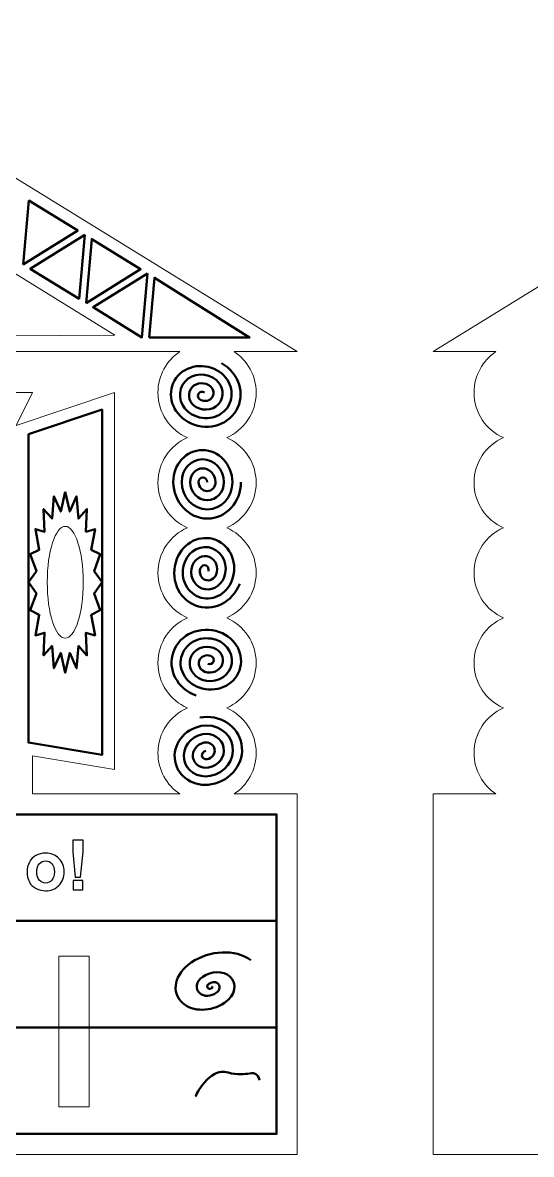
# Model space of a CAD drawing. Header units: centimetres. Extents: x -8.6 to 53, y -11.9 to 13.5.
# Drawn here: x 33.39 to 40.14, y -1.52 to 13.48 of the extents above; entities that cross this region are included whole.
import ezdxf

# ---------------------------------------------------------------- set-up
doc = ezdxf.new("R2010")
doc.units = ezdxf.units.CM
doc.header["$MEASUREMENT"] = 0
doc.layers.add('layer 2', color=7, linetype='Continuous')
doc.layers.add('layer 3', color=7, linetype='Continuous')

msp = doc.modelspace()

# ---------------------------------------------------------------- linework, layer by layer
at = {"layer": 'layer 2', "color": 242, "lineweight": 9}
for points, knots in [([(29.94722, 13.47698), (29.94722, 13.47698), (37.03106, 9.11633), (37.03106, 9.11633), (37.03106, 9.11633), (37.03106, 9.11633), (36.19698, 9.11633), (36.19698, 9.11633), (36.19698, 9.11633), (36.37252, 8.99964), (36.48823, 8.8001), (36.48823, 8.57351), (36.48823, 8.57351), (36.48823, 8.30643), (36.32748, 8.07694), (36.09747, 7.9764), (36.09747, 7.9764), (36.32748, 7.87586), (36.48823, 7.64638), (36.48823, 7.3793), (36.48823, 7.3793), (36.48823, 7.11221), (36.32748, 6.88273), (36.09747, 6.78219), (36.09747, 6.78219), (36.32748, 6.68165), (36.48823, 6.45216), (36.48823, 6.18508), (36.48823, 6.18508), (36.48823, 5.918), (36.32748, 5.68852), (36.09747, 5.58797), (36.09747, 5.58797), (36.32748, 5.48743), (36.48823, 5.25795), (36.48823, 4.99087), (36.48823, 4.99087), (36.48823, 4.72379), (36.32748, 4.4943), (36.09747, 4.39376), (36.09747, 4.39376), (36.32748, 4.29322), (36.48823, 4.06373), (36.48823, 3.79665), (36.48823, 3.79665), (36.48823, 3.57007), (36.37252, 3.37052), (36.19698, 3.25383), (36.19698, 3.25383), (36.19698, 3.25383), (37.03106, 3.25383), (37.03106, 3.25383), (37.03106, 3.25383), (37.03106, 3.25383), (37.03106, -1.52302), (37.03106, -1.52302), (37.03106, -1.52302), (37.03106, -1.52302), (22.86335, -1.52302), (22.86335, -1.52302), (22.86335, -1.52302), (22.86335, -1.52302), (22.86335, 3.25383), (22.86335, 3.25383), (22.86335, 3.25383), (22.86335, 3.25383), (23.69744, 3.25383), (23.69744, 3.25383), (23.69744, 3.25383), (23.5219, 3.37052), (23.40618, 3.57007), (23.40618, 3.79665), (23.40618, 3.79665), (23.40618, 4.06373), (23.56693, 4.29322), (23.79695, 4.39376), (23.79695, 4.39376), (23.56693, 4.4943), (23.40618, 4.72379), (23.40618, 4.99087), (23.40618, 4.99087), (23.40618, 5.25795), (23.56693, 5.48743), (23.79695, 5.58797), (23.79695, 5.58797), (23.56693, 5.68852), (23.40618, 5.918), (23.40618, 6.18508), (23.40618, 6.18508), (23.40618, 6.45216), (23.56693, 6.68165), (23.79695, 6.78219), (23.79695, 6.78219), (23.56693, 6.88273), (23.40618, 7.11221), (23.40618, 7.3793), (23.40618, 7.3793), (23.40618, 7.64638), (23.56693, 7.87586), (23.79695, 7.9764), (23.79695, 7.9764), (23.56693, 8.07694), (23.40618, 8.30643), (23.40618, 8.57351), (23.40618, 8.57351), (23.40618, 8.8001), (23.5219, 8.99964), (23.69744, 9.11633), (23.69744, 9.11633), (23.69744, 9.11633), (22.86335, 9.11633), (22.86335, 9.11633), (22.86335, 9.11633), (22.86335, 9.11633), (29.94722, 13.47698), (29.94722, 13.47698)], [0, 0, 0, 0, 0.03333333, 0.03333333, 0.03333333, 0.03333333, 0.06666667, 0.06666667, 0.06666667, 0.06666667, 0.1, 0.1, 0.1, 0.1, 0.13333333, 0.13333333, 0.13333333, 0.13333333, 0.16666667, 0.16666667, 0.16666667, 0.16666667, 0.2, 0.2, 0.2, 0.2, 0.23333333, 0.23333333, 0.23333333, 0.23333333, 0.26666667, 0.26666667, 0.26666667, 0.26666667, 0.3, 0.3, 0.3, 0.3, 0.33333333, 0.33333333, 0.33333333, 0.33333333, 0.36666667, 0.36666667, 0.36666667, 0.36666667, 0.4, 0.4, 0.4, 0.4, 0.43333333, 0.43333333, 0.43333333, 0.43333333, 0.46666667, 0.46666667, 0.46666667, 0.46666667, 0.5, 0.5, 0.5, 0.5, 0.53333333, 0.53333333, 0.53333333, 0.53333333, 0.56666667, 0.56666667, 0.56666667, 0.56666667, 0.6, 0.6, 0.6, 0.6, 0.63333333, 0.63333333, 0.63333333, 0.63333333, 0.66666667, 0.66666667, 0.66666667, 0.66666667, 0.7, 0.7, 0.7, 0.7, 0.73333333, 0.73333333, 0.73333333, 0.73333333, 0.76666667, 0.76666667, 0.76666667, 0.76666667, 0.8, 0.8, 0.8, 0.8, 0.83333333, 0.83333333, 0.83333333, 0.83333333, 0.86666667, 0.86666667, 0.86666667, 0.86666667, 0.9, 0.9, 0.9, 0.9, 0.93333333, 0.93333333, 0.93333333, 0.93333333, 1, 1, 1, 1]), ([(45.91751, 13.47697), (45.91751, 13.47697), (53.00135, 9.11633), (53.00135, 9.11633), (53.00135, 9.11633), (53.00135, 9.11633), (52.16727, 9.11633), (52.16727, 9.11633), (52.16727, 9.11633), (52.34281, 8.99963), (52.45853, 8.80009), (52.45853, 8.5735), (52.45853, 8.5735), (52.45853, 8.30642), (52.29778, 8.07694), (52.06776, 7.97639), (52.06776, 7.97639), (52.29778, 7.87585), (52.45853, 7.64637), (52.45853, 7.37929), (52.45853, 7.37929), (52.45853, 7.11221), (52.29778, 6.88272), (52.06776, 6.78218), (52.06776, 6.78218), (52.29778, 6.68164), (52.45853, 6.45215), (52.45853, 6.18507), (52.45853, 6.18507), (52.45853, 5.91799), (52.29778, 5.68851), (52.06776, 5.58797), (52.06776, 5.58797), (52.29778, 5.48742), (52.45853, 5.25794), (52.45853, 4.99086), (52.45853, 4.99086), (52.45853, 4.72378), (52.29778, 4.49429), (52.06776, 4.39375), (52.06776, 4.39375), (52.29778, 4.29321), (52.45853, 4.06372), (52.45853, 3.79664), (52.45853, 3.79664), (52.45853, 3.57006), (52.34281, 3.37051), (52.16727, 3.25382), (52.16727, 3.25382), (52.16727, 3.25382), (53.00135, 3.25382), (53.00135, 3.25382), (53.00135, 3.25382), (53.00135, 3.25382), (53.00135, -1.52303), (53.00135, -1.52303), (53.00135, -1.52303), (53.00135, -1.52303), (38.83365, -1.52303), (38.83365, -1.52303), (38.83365, -1.52303), (38.83365, -1.52303), (38.83365, 3.25382), (38.83365, 3.25382), (38.83365, 3.25382), (38.83365, 3.25382), (39.66773, 3.25382), (39.66773, 3.25382), (39.66773, 3.25382), (39.49219, 3.37051), (39.37647, 3.57006), (39.37647, 3.79664), (39.37647, 3.79664), (39.37647, 4.06372), (39.53723, 4.29321), (39.76724, 4.39375), (39.76724, 4.39375), (39.53723, 4.49429), (39.37647, 4.72378), (39.37647, 4.99086), (39.37647, 4.99086), (39.37647, 5.25794), (39.53723, 5.48742), (39.76724, 5.58797), (39.76724, 5.58797), (39.53723, 5.68851), (39.37647, 5.91799), (39.37647, 6.18507), (39.37647, 6.18507), (39.37647, 6.45215), (39.53723, 6.68164), (39.76724, 6.78218), (39.76724, 6.78218), (39.53723, 6.88272), (39.37647, 7.11221), (39.37647, 7.37929), (39.37647, 7.37929), (39.37647, 7.64637), (39.53723, 7.87585), (39.76724, 7.97639), (39.76724, 7.97639), (39.53723, 8.07694), (39.37647, 8.30642), (39.37647, 8.5735), (39.37647, 8.5735), (39.37647, 8.80009), (39.49219, 8.99963), (39.66773, 9.11633), (39.66773, 9.11633), (39.66773, 9.11633), (38.83365, 9.11633), (38.83365, 9.11633), (38.83365, 9.11633), (38.83365, 9.11633), (45.91751, 13.47697), (45.91751, 13.47697)], [0, 0, 0, 0, 0.03333333, 0.03333333, 0.03333333, 0.03333333, 0.06666667, 0.06666667, 0.06666667, 0.06666667, 0.1, 0.1, 0.1, 0.1, 0.13333333, 0.13333333, 0.13333333, 0.13333333, 0.16666667, 0.16666667, 0.16666667, 0.16666667, 0.2, 0.2, 0.2, 0.2, 0.23333333, 0.23333333, 0.23333333, 0.23333333, 0.26666667, 0.26666667, 0.26666667, 0.26666667, 0.3, 0.3, 0.3, 0.3, 0.33333333, 0.33333333, 0.33333333, 0.33333333, 0.36666667, 0.36666667, 0.36666667, 0.36666667, 0.4, 0.4, 0.4, 0.4, 0.43333333, 0.43333333, 0.43333333, 0.43333333, 0.46666667, 0.46666667, 0.46666667, 0.46666667, 0.5, 0.5, 0.5, 0.5, 0.53333333, 0.53333333, 0.53333333, 0.53333333, 0.56666667, 0.56666667, 0.56666667, 0.56666667, 0.6, 0.6, 0.6, 0.6, 0.63333333, 0.63333333, 0.63333333, 0.63333333, 0.66666667, 0.66666667, 0.66666667, 0.66666667, 0.7, 0.7, 0.7, 0.7, 0.73333333, 0.73333333, 0.73333333, 0.73333333, 0.76666667, 0.76666667, 0.76666667, 0.76666667, 0.8, 0.8, 0.8, 0.8, 0.83333333, 0.83333333, 0.83333333, 0.83333333, 0.86666667, 0.86666667, 0.86666667, 0.86666667, 0.9, 0.9, 0.9, 0.9, 0.93333333, 0.93333333, 0.93333333, 0.93333333, 1, 1, 1, 1]), ([(34.61551, 9.3328), (34.61551, 9.3328), (25.27892, 9.27852), (25.27892, 9.27852), (25.27892, 9.27852), (25.27892, 9.27852), (29.94719, 12.21357), (29.94719, 12.21357), (29.94719, 12.21357), (29.94719, 12.21357), (34.61551, 9.3328), (34.61551, 9.3328)], [0, 0, 0, 0, 0.25, 0.25, 0.25, 0.25, 0.5, 0.5, 0.5, 0.5, 1, 1, 1, 1]), ([(33.30541, 8.13925), (33.30541, 8.13925), (34.60819, 8.57351), (34.60819, 8.57351), (34.60819, 8.57351), (34.60819, 8.57351), (34.60819, 3.57953), (34.60819, 3.57953), (34.60819, 3.57953), (34.60819, 3.57953), (33.52254, 3.76048), (33.52254, 3.76048), (33.52254, 3.76048), (33.52254, 3.76048), (33.52254, 3.25383), (33.52254, 3.25383), (33.52254, 3.25383), (33.52254, 3.25383), (35.47671, 3.25383), (35.47671, 3.25383), (35.47671, 3.25383), (35.30117, 3.37052), (35.18546, 3.57007), (35.18546, 3.79665), (35.18546, 3.79665), (35.18546, 4.06373), (35.34621, 4.29322), (35.57622, 4.39376), (35.57622, 4.39376), (35.34621, 4.4943), (35.18546, 4.72379), (35.18546, 4.99087), (35.18546, 4.99087), (35.18546, 5.25795), (35.34621, 5.48743), (35.57622, 5.58797), (35.57622, 5.58797), (35.34621, 5.68852), (35.18546, 5.918), (35.18546, 6.18508), (35.18546, 6.18508), (35.18546, 6.45216), (35.34621, 6.68165), (35.57622, 6.78219), (35.57622, 6.78219), (35.34621, 6.88273), (35.18546, 7.11221), (35.18546, 7.3793), (35.18546, 7.3793), (35.18546, 7.64638), (35.34621, 7.87586), (35.57622, 7.9764), (35.57622, 7.9764), (35.34621, 8.07694), (35.18546, 8.30643), (35.18546, 8.57351), (35.18546, 8.57351), (35.18546, 8.8001), (35.30117, 8.99964), (35.47671, 9.11633), (35.47671, 9.11633), (35.47671, 9.11633), (24.4177, 9.11633), (24.4177, 9.11633), (24.4177, 9.11633), (24.59324, 8.99964), (24.70896, 8.8001), (24.70896, 8.57351), (24.70896, 8.57351), (24.70896, 8.30643), (24.54821, 8.07694), (24.31819, 7.9764), (24.31819, 7.9764), (24.54821, 7.87586), (24.70896, 7.64638), (24.70896, 7.3793), (24.70896, 7.3793), (24.70896, 7.11221), (24.54821, 6.88273), (24.31819, 6.78219), (24.31819, 6.78219), (24.54821, 6.68165), (24.70896, 6.45216), (24.70896, 6.18508), (24.70896, 6.18508), (24.70896, 5.918), (24.54821, 5.68852), (24.31819, 5.58797), (24.31819, 5.58797), (24.54821, 5.48743), (24.70896, 5.25795), (24.70896, 4.99087), (24.70896, 4.99087), (24.70896, 4.72379), (24.54821, 4.4943), (24.31819, 4.39376), (24.31819, 4.39376), (24.54821, 4.29322), (24.70896, 4.06373), (24.70896, 3.79665), (24.70896, 3.79665), (24.70896, 3.57007), (24.59324, 3.37052), (24.4177, 3.25383), (24.4177, 3.25383), (24.4177, 3.25383), (26.37187, 3.25383), (26.37187, 3.25383), (26.37187, 3.25383), (26.37187, 3.25383), (26.37187, 3.76048), (26.37187, 3.76048), (26.37187, 3.76048), (26.37187, 3.76048), (25.28622, 3.57953), (25.28622, 3.57953), (25.28622, 3.57953), (25.28622, 3.57953), (25.28622, 8.57351), (25.28622, 8.57351), (25.28622, 8.57351), (25.28622, 8.57351), (26.589, 8.13925), (26.589, 8.13925), (26.589, 8.13925), (26.589, 8.13925), (26.37187, 8.57351), (26.37187, 8.57351), (26.37187, 8.57351), (26.37187, 8.57351), (27.67465, 8.57351), (27.67465, 8.57351), (27.67465, 8.57351), (27.67465, 8.57351), (27.67465, 8.33947), (27.67465, 8.33947), (27.67465, 8.33947), (27.73369, 8.40852), (27.85734, 8.45606), (28.00034, 8.45606), (28.00034, 8.45606), (28.10562, 8.45606), (28.2004, 8.43029), (28.26664, 8.38916), (28.26664, 8.38916), (28.35867, 8.49336), (28.54518, 8.56463), (28.7603, 8.56463), (28.7603, 8.56463), (28.89888, 8.56463), (29.02558, 8.53506), (29.12281, 8.48615), (29.12281, 8.48615), (29.12136, 8.49767), (29.12057, 8.50919), (29.12057, 8.5207), (29.12057, 8.5207), (29.12057, 8.67134), (29.30574, 8.79358), (29.53388, 8.79358), (29.53388, 8.79358), (29.74055, 8.79358), (29.84389, 8.72537), (29.94721, 8.58893), (29.94721, 8.58893), (30.05053, 8.72537), (30.15386, 8.79358), (30.36054, 8.79358), (30.36054, 8.79358), (30.58867, 8.79358), (30.77384, 8.67134), (30.77384, 8.5207), (30.77384, 8.5207), (30.77384, 8.50919), (30.77305, 8.49768), (30.77161, 8.48615), (30.77161, 8.48615), (30.86884, 8.53505), (30.99553, 8.56463), (31.13412, 8.56463), (31.13412, 8.56463), (31.34924, 8.56463), (31.53574, 8.49336), (31.62777, 8.38916), (31.62777, 8.38916), (31.69402, 8.43029), (31.78881, 8.45606), (31.89407, 8.45606), (31.89407, 8.45606), (32.03707, 8.45606), (32.16073, 8.40852), (32.21976, 8.33947), (32.21976, 8.33947), (32.21976, 8.33947), (32.21976, 8.57351), (32.21976, 8.57351), (32.21976, 8.57351), (32.21976, 8.57351), (33.52254, 8.57351), (33.52254, 8.57351), (33.52254, 8.57351), (33.52254, 8.57351), (33.30541, 8.13925), (33.30541, 8.13925)], [0, 0, 0, 0, 0.01923077, 0.01923077, 0.01923077, 0.01923077, 0.03846154, 0.03846154, 0.03846154, 0.03846154, 0.05769231, 0.05769231, 0.05769231, 0.05769231, 0.07692308, 0.07692308, 0.07692308, 0.07692308, 0.09615385, 0.09615385, 0.09615385, 0.09615385, 0.11538462, 0.11538462, 0.11538462, 0.11538462, 0.13461538, 0.13461538, 0.13461538, 0.13461538, 0.15384615, 0.15384615, 0.15384615, 0.15384615, 0.17307692, 0.17307692, 0.17307692, 0.17307692, 0.19230769, 0.19230769, 0.19230769, 0.19230769, 0.21153846, 0.21153846, 0.21153846, 0.21153846, 0.23076923, 0.23076923, 0.23076923, 0.23076923, 0.25, 0.25, 0.25, 0.25, 0.26923077, 0.26923077, 0.26923077, 0.26923077, 0.28846154, 0.28846154, 0.28846154, 0.28846154, 0.30769231, 0.30769231, 0.30769231, 0.30769231, 0.32692308, 0.32692308, 0.32692308, 0.32692308, 0.34615385, 0.34615385, 0.34615385, 0.34615385, 0.36538462, 0.36538462, 0.36538462, 0.36538462, 0.38461538, 0.38461538, 0.38461538, 0.38461538, 0.40384615, 0.40384615, 0.40384615, 0.40384615, 0.42307692, 0.42307692, 0.42307692, 0.42307692, 0.44230769, 0.44230769, 0.44230769, 0.44230769, 0.46153846, 0.46153846, 0.46153846, 0.46153846, 0.48076923, 0.48076923, 0.48076923, 0.48076923, 0.5, 0.5, 0.5, 0.5, 0.51923077, 0.51923077, 0.51923077, 0.51923077, 0.53846154, 0.53846154, 0.53846154, 0.53846154, 0.55769231, 0.55769231, 0.55769231, 0.55769231, 0.57692308, 0.57692308, 0.57692308, 0.57692308, 0.59615385, 0.59615385, 0.59615385, 0.59615385, 0.61538462, 0.61538462, 0.61538462, 0.61538462, 0.63461538, 0.63461538, 0.63461538, 0.63461538, 0.65384615, 0.65384615, 0.65384615, 0.65384615, 0.67307692, 0.67307692, 0.67307692, 0.67307692, 0.69230769, 0.69230769, 0.69230769, 0.69230769, 0.71153846, 0.71153846, 0.71153846, 0.71153846, 0.73076923, 0.73076923, 0.73076923, 0.73076923, 0.75, 0.75, 0.75, 0.75, 0.76923077, 0.76923077, 0.76923077, 0.76923077, 0.78846154, 0.78846154, 0.78846154, 0.78846154, 0.80769231, 0.80769231, 0.80769231, 0.80769231, 0.82692308, 0.82692308, 0.82692308, 0.82692308, 0.84615385, 0.84615385, 0.84615385, 0.84615385, 0.86538462, 0.86538462, 0.86538462, 0.86538462, 0.88461538, 0.88461538, 0.88461538, 0.88461538, 0.90384615, 0.90384615, 0.90384615, 0.90384615, 0.92307692, 0.92307692, 0.92307692, 0.92307692, 0.94230769, 0.94230769, 0.94230769, 0.94230769, 0.96153846, 0.96153846, 0.96153846, 0.96153846, 1, 1, 1, 1]), ([(33.9568, 6.8007), (34.08858, 6.8007), (34.19541, 6.46893), (34.19541, 6.05967), (34.19541, 6.05967), (34.19541, 5.6504), (34.08858, 5.31863), (33.9568, 5.31863), (33.9568, 5.31863), (33.82503, 5.31863), (33.7182, 5.6504), (33.7182, 6.05967), (33.7182, 6.05967), (33.7182, 6.46893), (33.82503, 6.8007), (33.9568, 6.8007)], [0, 0, 0, 0, 0.2, 0.2, 0.2, 0.2, 0.4, 0.4, 0.4, 0.4, 0.6, 0.6, 0.6, 0.6, 1, 1, 1, 1]), ([(33.87268, 1.10545), (33.87268, 1.10545), (34.27268, 1.10545), (34.27268, 1.10545), (34.27268, 1.10545), (34.27268, 1.10545), (34.27268, -0.89455), (34.27268, -0.89455), (34.27268, -0.89455), (34.27268, -0.89455), (33.87268, -0.89455), (33.87268, -0.89455), (33.87268, -0.89455), (33.87268, -0.89455), (33.87268, 1.10545), (33.87268, 1.10545)], [0, 0, 0, 0, 0.2, 0.2, 0.2, 0.2, 0.4, 0.4, 0.4, 0.4, 0.6, 0.6, 0.6, 0.6, 1, 1, 1, 1])]:
    msp.add_open_spline(points, degree=3, knots=knots, dxfattribs=at)
at = {"layer": 'layer 3', "color": 250, "lineweight": 50}
for points, knots in [([(33.40072, 10.27278), (33.40072, 10.27278), (34.12256, 10.72095), (34.12256, 10.72095), (34.12256, 10.72095), (34.12256, 10.72095), (33.4753, 11.11915), (33.4753, 11.11915), (33.4753, 11.11915), (33.4753, 11.11915), (33.40072, 10.27278), (33.40072, 10.27278)], [0, 0, 0, 0, 0.25, 0.25, 0.25, 0.25, 0.5, 0.5, 0.5, 0.5, 1, 1, 1, 1]), ([(34.21503, 10.66404), (34.21503, 10.66404), (33.4932, 10.21586), (33.4932, 10.21586), (33.4932, 10.21586), (33.4932, 10.21586), (34.14046, 9.81767), (34.14046, 9.81767), (34.14046, 9.81767), (34.14046, 9.81767), (34.21503, 10.66404), (34.21503, 10.66404)], [0, 0, 0, 0, 0.25, 0.25, 0.25, 0.25, 0.5, 0.5, 0.5, 0.5, 1, 1, 1, 1]), ([(34.23293, 9.76078), (34.23293, 9.76078), (34.95477, 10.20896), (34.95477, 10.20896), (34.95477, 10.20896), (34.95477, 10.20896), (34.30751, 10.60716), (34.30751, 10.60716), (34.30751, 10.60716), (34.30751, 10.60716), (34.23293, 9.76078), (34.23293, 9.76078)], [0, 0, 0, 0, 0.25, 0.25, 0.25, 0.25, 0.5, 0.5, 0.5, 0.5, 1, 1, 1, 1]), ([(35.04725, 10.15204), (35.04725, 10.15204), (34.32541, 9.70387), (34.32541, 9.70387), (34.32541, 9.70387), (34.32541, 9.70387), (34.97267, 9.30567), (34.97267, 9.30567), (34.97267, 9.30567), (34.97267, 9.30567), (35.04725, 10.15204), (35.04725, 10.15204)], [0, 0, 0, 0, 0.25, 0.25, 0.25, 0.25, 0.5, 0.5, 0.5, 0.5, 1, 1, 1, 1]), ([(35.07014, 9.30566), (35.07014, 9.30566), (36.40097, 9.30567), (36.40097, 9.30567), (36.40097, 9.30567), (36.40097, 9.30567), (35.13971, 10.09516), (35.13971, 10.09516), (35.13971, 10.09516), (35.13971, 10.09516), (35.07014, 9.30566), (35.07014, 9.30566)], [0, 0, 0, 0, 0.25, 0.25, 0.25, 0.25, 0.5, 0.5, 0.5, 0.5, 1, 1, 1, 1]), ([(35.80409, 8.576), (35.77497, 8.59238), (35.73883, 8.58394), (35.72336, 8.55715), (35.72336, 8.55715), (35.70789, 8.53035), (35.71894, 8.49535), (35.74806, 8.47896), (35.74806, 8.47896), (35.80629, 8.4462), (35.87857, 8.46308), (35.90951, 8.51667), (35.90951, 8.51667), (35.94046, 8.57027), (35.91833, 8.64027), (35.86011, 8.67304), (35.86011, 8.67304), (35.77277, 8.72219), (35.66434, 8.69688), (35.61793, 8.61648), (35.61793, 8.61648), (35.57151, 8.5361), (35.6047, 8.43108), (35.69204, 8.38192), (35.69204, 8.38192), (35.80849, 8.31639), (35.95306, 8.35015), (36.01494, 8.45733), (36.01494, 8.45733), (36.07683, 8.56452), (36.03259, 8.70454), (35.91614, 8.77008), (35.91614, 8.77008), (35.77057, 8.852), (35.58986, 8.8098), (35.5125, 8.67581), (35.5125, 8.67581), (35.43514, 8.54183), (35.49044, 8.36681), (35.63601, 8.28488), (35.63601, 8.28488), (35.81069, 8.18658), (36.02755, 8.23723), (36.12037, 8.398), (36.12037, 8.398), (36.21319, 8.55879), (36.14684, 8.76882), (35.97216, 8.86712), (35.97216, 8.86712), (35.76837, 8.98181), (35.51537, 8.92272), (35.40707, 8.73515), (35.40707, 8.73515), (35.29877, 8.54757), (35.37619, 8.30253), (35.57998, 8.18784), (35.57998, 8.18784), (35.81289, 8.05677), (36.10203, 8.1243), (36.2258, 8.33867), (36.2258, 8.33867), (36.34957, 8.55305), (36.2611, 8.83309), (36.02819, 8.96416)], [0, 0, 0, 0, 0.05882353, 0.05882353, 0.05882353, 0.05882353, 0.11764706, 0.11764706, 0.11764706, 0.11764706, 0.17647059, 0.17647059, 0.17647059, 0.17647059, 0.23529412, 0.23529412, 0.23529412, 0.23529412, 0.29411765, 0.29411765, 0.29411765, 0.29411765, 0.35294118, 0.35294118, 0.35294118, 0.35294118, 0.41176471, 0.41176471, 0.41176471, 0.41176471, 0.47058824, 0.47058824, 0.47058824, 0.47058824, 0.52941176, 0.52941176, 0.52941176, 0.52941176, 0.58823529, 0.58823529, 0.58823529, 0.58823529, 0.64705882, 0.64705882, 0.64705882, 0.64705882, 0.70588235, 0.70588235, 0.70588235, 0.70588235, 0.76470588, 0.76470588, 0.76470588, 0.76470588, 0.82352941, 0.82352941, 0.82352941, 0.82352941, 0.88235294, 0.88235294, 0.88235294, 0.88235294, 1, 1, 1, 1]), ([(33.46826, 8.02188), (33.46826, 8.02188), (34.44535, 8.34758), (34.44535, 8.34758), (34.44535, 8.34758), (34.44535, 8.34758), (34.44535, 3.77177), (34.44535, 3.77177), (34.44535, 3.77177), (34.44535, 3.77177), (33.46826, 3.93462), (33.46826, 3.93462), (33.46826, 3.93462), (33.46826, 3.93462), (33.46826, 8.02188), (33.46826, 8.02188)], [0, 0, 0, 0, 0.2, 0.2, 0.2, 0.2, 0.4, 0.4, 0.4, 0.4, 0.6, 0.6, 0.6, 0.6, 1, 1, 1, 1]), ([(35.83673, 7.38782), (35.83637, 7.42124), (35.81099, 7.44831), (35.78005, 7.44831), (35.78005, 7.44831), (35.74911, 7.44831), (35.72432, 7.42124), (35.72469, 7.38782), (35.72469, 7.38782), (35.72543, 7.32102), (35.77618, 7.26686), (35.83807, 7.26686), (35.83807, 7.26686), (35.89996, 7.26686), (35.94952, 7.32102), (35.94879, 7.38782), (35.94879, 7.38782), (35.94768, 7.48804), (35.87155, 7.56929), (35.77872, 7.56929), (35.77872, 7.56929), (35.68589, 7.56929), (35.61154, 7.48804), (35.61264, 7.38782), (35.61264, 7.38782), (35.61411, 7.2542), (35.71564, 7.14588), (35.8394, 7.14588), (35.8394, 7.14588), (35.96317, 7.14588), (36.06231, 7.2542), (36.06084, 7.38782), (36.06084, 7.38782), (36.059, 7.55485), (35.9321, 7.69025), (35.77738, 7.69025), (35.77738, 7.69025), (35.62267, 7.69025), (35.49875, 7.55485), (35.50059, 7.38782), (35.50059, 7.38782), (35.50279, 7.1874), (35.65509, 7.02492), (35.84073, 7.02492), (35.84073, 7.02492), (36.02638, 7.02492), (36.1751, 7.1874), (36.17289, 7.38782), (36.17289, 7.38782), (36.17032, 7.62166), (35.99265, 7.81122), (35.77605, 7.81122), (35.77605, 7.81122), (35.55946, 7.81122), (35.38596, 7.62166), (35.38853, 7.38782), (35.38853, 7.38782), (35.39148, 7.12059), (35.59453, 6.90394), (35.84206, 6.90394), (35.84206, 6.90394), (36.08961, 6.90394), (36.28789, 7.12059), (36.28495, 7.38782)], [0, 0, 0, 0, 0.05882353, 0.05882353, 0.05882353, 0.05882353, 0.11764706, 0.11764706, 0.11764706, 0.11764706, 0.17647059, 0.17647059, 0.17647059, 0.17647059, 0.23529412, 0.23529412, 0.23529412, 0.23529412, 0.29411765, 0.29411765, 0.29411765, 0.29411765, 0.35294118, 0.35294118, 0.35294118, 0.35294118, 0.41176471, 0.41176471, 0.41176471, 0.41176471, 0.47058824, 0.47058824, 0.47058824, 0.47058824, 0.52941176, 0.52941176, 0.52941176, 0.52941176, 0.58823529, 0.58823529, 0.58823529, 0.58823529, 0.64705882, 0.64705882, 0.64705882, 0.64705882, 0.70588235, 0.70588235, 0.70588235, 0.70588235, 0.76470588, 0.76470588, 0.76470588, 0.76470588, 0.82352941, 0.82352941, 0.82352941, 0.82352941, 0.88235294, 0.88235294, 0.88235294, 0.88235294, 1, 1, 1, 1]), ([(33.9568, 7.25892), (33.9568, 7.25892), (34.01718, 6.99558), (34.01718, 6.99558), (34.01718, 6.99558), (34.01718, 6.99558), (34.10777, 7.20022), (34.10777, 7.20022), (34.10777, 7.20022), (34.10777, 7.20022), (34.13205, 6.90398), (34.13205, 6.90398), (34.13205, 6.90398), (34.13205, 6.90398), (34.24396, 7.02988), (34.24396, 7.02988), (34.24396, 7.02988), (34.24396, 7.02988), (34.22976, 6.72971), (34.22976, 6.72971), (34.22976, 6.72971), (34.22976, 6.72971), (34.35204, 6.76457), (34.35204, 6.76457), (34.35204, 6.76457), (34.35204, 6.76457), (34.30075, 6.48987), (34.30075, 6.48987), (34.30075, 6.48987), (34.30075, 6.48987), (34.42143, 6.43025), (34.42143, 6.43025), (34.42143, 6.43025), (34.42143, 6.43025), (34.33807, 6.2079), (34.33807, 6.2079), (34.33807, 6.2079), (34.33807, 6.2079), (34.44534, 6.05967), (34.44534, 6.05967), (34.44534, 6.05967), (34.44534, 6.05967), (34.33807, 5.91143), (34.33807, 5.91143), (34.33807, 5.91143), (34.33807, 5.91143), (34.42143, 5.68908), (34.42143, 5.68908), (34.42143, 5.68908), (34.42143, 5.68908), (34.30075, 5.62947), (34.30075, 5.62947), (34.30075, 5.62947), (34.30075, 5.62947), (34.35204, 5.35476), (34.35204, 5.35476), (34.35204, 5.35476), (34.35204, 5.35476), (34.22976, 5.38963), (34.22976, 5.38963), (34.22976, 5.38963), (34.22976, 5.38963), (34.24396, 5.08945), (34.24396, 5.08945), (34.24396, 5.08945), (34.24396, 5.08945), (34.13205, 5.21536), (34.13205, 5.21536), (34.13205, 5.21536), (34.13205, 5.21536), (34.10777, 4.91912), (34.10777, 4.91912), (34.10777, 4.91912), (34.10777, 4.91912), (34.01718, 5.12375), (34.01718, 5.12375), (34.01718, 5.12375), (34.01718, 5.12375), (33.9568, 4.86041), (33.9568, 4.86041), (33.9568, 4.86041), (33.9568, 4.86041), (33.89641, 5.12375), (33.89641, 5.12375), (33.89641, 5.12375), (33.89641, 5.12375), (33.80583, 4.91912), (33.80583, 4.91912), (33.80583, 4.91912), (33.80583, 4.91912), (33.78155, 5.21536), (33.78155, 5.21536), (33.78155, 5.21536), (33.78155, 5.21536), (33.66964, 5.08945), (33.66964, 5.08945), (33.66964, 5.08945), (33.66964, 5.08945), (33.68384, 5.38963), (33.68384, 5.38963), (33.68384, 5.38963), (33.68384, 5.38963), (33.56156, 5.35476), (33.56156, 5.35476), (33.56156, 5.35476), (33.56156, 5.35476), (33.61285, 5.62947), (33.61285, 5.62947), (33.61285, 5.62947), (33.61285, 5.62947), (33.49217, 5.68908), (33.49217, 5.68908), (33.49217, 5.68908), (33.49217, 5.68908), (33.57553, 5.91143), (33.57553, 5.91143), (33.57553, 5.91143), (33.57553, 5.91143), (33.46826, 6.05967), (33.46826, 6.05967), (33.46826, 6.05967), (33.46826, 6.05967), (33.57553, 6.2079), (33.57553, 6.2079), (33.57553, 6.2079), (33.57553, 6.2079), (33.49217, 6.43025), (33.49217, 6.43025), (33.49217, 6.43025), (33.49217, 6.43025), (33.61285, 6.48987), (33.61285, 6.48987), (33.61285, 6.48987), (33.61285, 6.48987), (33.56156, 6.76457), (33.56156, 6.76457), (33.56156, 6.76457), (33.56156, 6.76457), (33.68384, 6.72971), (33.68384, 6.72971), (33.68384, 6.72971), (33.68384, 6.72971), (33.66964, 7.02988), (33.66964, 7.02988), (33.66964, 7.02988), (33.66964, 7.02988), (33.78155, 6.90398), (33.78155, 6.90398), (33.78155, 6.90398), (33.78155, 6.90398), (33.80583, 7.20022), (33.80583, 7.20022), (33.80583, 7.20022), (33.80583, 7.20022), (33.89641, 6.99558), (33.89641, 6.99558), (33.89641, 6.99558), (33.89641, 6.99558), (33.9568, 7.25892), (33.9568, 7.25892)], [0, 0, 0, 0, 0.02439024, 0.02439024, 0.02439024, 0.02439024, 0.04878049, 0.04878049, 0.04878049, 0.04878049, 0.07317073, 0.07317073, 0.07317073, 0.07317073, 0.09756098, 0.09756098, 0.09756098, 0.09756098, 0.12195122, 0.12195122, 0.12195122, 0.12195122, 0.14634146, 0.14634146, 0.14634146, 0.14634146, 0.17073171, 0.17073171, 0.17073171, 0.17073171, 0.19512195, 0.19512195, 0.19512195, 0.19512195, 0.2195122, 0.2195122, 0.2195122, 0.2195122, 0.24390244, 0.24390244, 0.24390244, 0.24390244, 0.26829268, 0.26829268, 0.26829268, 0.26829268, 0.29268293, 0.29268293, 0.29268293, 0.29268293, 0.31707317, 0.31707317, 0.31707317, 0.31707317, 0.34146341, 0.34146341, 0.34146341, 0.34146341, 0.36585366, 0.36585366, 0.36585366, 0.36585366, 0.3902439, 0.3902439, 0.3902439, 0.3902439, 0.41463415, 0.41463415, 0.41463415, 0.41463415, 0.43902439, 0.43902439, 0.43902439, 0.43902439, 0.46341463, 0.46341463, 0.46341463, 0.46341463, 0.48780488, 0.48780488, 0.48780488, 0.48780488, 0.51219512, 0.51219512, 0.51219512, 0.51219512, 0.53658537, 0.53658537, 0.53658537, 0.53658537, 0.56097561, 0.56097561, 0.56097561, 0.56097561, 0.58536585, 0.58536585, 0.58536585, 0.58536585, 0.6097561, 0.6097561, 0.6097561, 0.6097561, 0.63414634, 0.63414634, 0.63414634, 0.63414634, 0.65853659, 0.65853659, 0.65853659, 0.65853659, 0.68292683, 0.68292683, 0.68292683, 0.68292683, 0.70731707, 0.70731707, 0.70731707, 0.70731707, 0.73170732, 0.73170732, 0.73170732, 0.73170732, 0.75609756, 0.75609756, 0.75609756, 0.75609756, 0.7804878, 0.7804878, 0.7804878, 0.7804878, 0.80487805, 0.80487805, 0.80487805, 0.80487805, 0.82926829, 0.82926829, 0.82926829, 0.82926829, 0.85365854, 0.85365854, 0.85365854, 0.85365854, 0.87804878, 0.87804878, 0.87804878, 0.87804878, 0.90243902, 0.90243902, 0.90243902, 0.90243902, 0.92682927, 0.92682927, 0.92682927, 0.92682927, 0.95121951, 0.95121951, 0.95121951, 0.95121951, 1, 1, 1, 1]), ([(35.85393, 6.20491), (35.8658, 6.23615), (35.85208, 6.27063), (35.82329, 6.28194), (35.82329, 6.28194), (35.79449, 6.29326), (35.76152, 6.27712), (35.74964, 6.24588), (35.74964, 6.24588), (35.7259, 6.18344), (35.75334, 6.11447), (35.81093, 6.09184), (35.81093, 6.09184), (35.86854, 6.06921), (35.93448, 6.10149), (35.95822, 6.16394), (35.95822, 6.16394), (35.99384, 6.25762), (35.95269, 6.36108), (35.86628, 6.39502), (35.86628, 6.39502), (35.77989, 6.42897), (35.68097, 6.38054), (35.64535, 6.28686), (35.64535, 6.28686), (35.59786, 6.16196), (35.65274, 6.02401), (35.76794, 5.97876), (35.76794, 5.97876), (35.88314, 5.9335), (36.01502, 5.99806), (36.06251, 6.12296), (36.06251, 6.12296), (36.12188, 6.2791), (36.05328, 6.45152), (35.90928, 6.5081), (35.90928, 6.5081), (35.76528, 6.56467), (35.60043, 6.48397), (35.54106, 6.32783), (35.54106, 6.32783), (35.46982, 6.14048), (35.55215, 5.93357), (35.72494, 5.86568), (35.72494, 5.86568), (35.89774, 5.79779), (36.09557, 5.89464), (36.16681, 6.08199), (36.16681, 6.08199), (36.24992, 6.30057), (36.15387, 6.54198), (35.95227, 6.62118), (35.95227, 6.62118), (35.75068, 6.70038), (35.51988, 6.58739), (35.43677, 6.36881), (35.43677, 6.36881), (35.34178, 6.119), (35.45155, 5.84312), (35.68194, 5.7526), (35.68194, 5.7526), (35.91234, 5.66208), (36.17611, 5.79121), (36.2711, 6.04102)], [0, 0, 0, 0, 0.05882353, 0.05882353, 0.05882353, 0.05882353, 0.11764706, 0.11764706, 0.11764706, 0.11764706, 0.17647059, 0.17647059, 0.17647059, 0.17647059, 0.23529412, 0.23529412, 0.23529412, 0.23529412, 0.29411765, 0.29411765, 0.29411765, 0.29411765, 0.35294118, 0.35294118, 0.35294118, 0.35294118, 0.41176471, 0.41176471, 0.41176471, 0.41176471, 0.47058824, 0.47058824, 0.47058824, 0.47058824, 0.52941176, 0.52941176, 0.52941176, 0.52941176, 0.58823529, 0.58823529, 0.58823529, 0.58823529, 0.64705882, 0.64705882, 0.64705882, 0.64705882, 0.70588235, 0.70588235, 0.70588235, 0.70588235, 0.76470588, 0.76470588, 0.76470588, 0.76470588, 0.82352941, 0.82352941, 0.82352941, 0.82352941, 0.88235294, 0.88235294, 0.88235294, 0.88235294, 1, 1, 1, 1]), ([(35.84724, 4.97898), (35.87876, 4.9679), (35.91288, 4.98249), (35.92346, 5.01156), (35.92346, 5.01156), (35.93405, 5.04064), (35.91708, 5.07318), (35.88556, 5.08427), (35.88556, 5.08427), (35.82253, 5.10642), (35.75427, 5.07725), (35.73311, 5.0191), (35.73311, 5.0191), (35.71194, 4.96094), (35.74588, 4.89584), (35.80891, 4.87368), (35.80891, 4.87368), (35.90346, 4.84045), (36.00585, 4.8842), (36.0376, 4.97144), (36.0376, 4.97144), (36.06934, 5.05866), (36.01843, 5.15632), (35.92388, 5.18956), (35.92388, 5.18956), (35.79782, 5.23388), (35.66131, 5.17552), (35.61898, 5.05923), (35.61898, 5.05923), (35.57664, 4.94292), (35.64452, 4.81271), (35.77059, 4.76839), (35.77059, 4.76839), (35.92817, 4.71299), (36.09881, 4.78593), (36.15172, 4.93132), (36.15172, 4.93132), (36.20464, 5.0767), (36.11979, 5.23946), (35.9622, 5.29486), (35.9622, 5.29486), (35.77311, 5.36133), (35.56834, 5.2738), (35.50485, 5.09935), (35.50485, 5.09935), (35.44135, 4.92489), (35.54317, 4.72957), (35.73226, 4.66309), (35.73226, 4.66309), (35.95288, 4.58554), (36.19178, 4.68766), (36.26586, 4.89119), (36.26586, 4.89119), (36.33994, 5.09472), (36.22114, 5.32259), (36.00053, 5.40015), (36.00053, 5.40015), (35.7484, 5.48879), (35.47538, 5.37208), (35.39072, 5.13947), (35.39072, 5.13947), (35.30605, 4.90686), (35.44181, 4.64644), (35.69394, 4.5578)], [0, 0, 0, 0, 0.05882353, 0.05882353, 0.05882353, 0.05882353, 0.11764706, 0.11764706, 0.11764706, 0.11764706, 0.17647059, 0.17647059, 0.17647059, 0.17647059, 0.23529412, 0.23529412, 0.23529412, 0.23529412, 0.29411765, 0.29411765, 0.29411765, 0.29411765, 0.35294118, 0.35294118, 0.35294118, 0.35294118, 0.41176471, 0.41176471, 0.41176471, 0.41176471, 0.47058824, 0.47058824, 0.47058824, 0.47058824, 0.52941176, 0.52941176, 0.52941176, 0.52941176, 0.58823529, 0.58823529, 0.58823529, 0.58823529, 0.64705882, 0.64705882, 0.64705882, 0.64705882, 0.70588235, 0.70588235, 0.70588235, 0.70588235, 0.76470588, 0.76470588, 0.76470588, 0.76470588, 0.82352941, 0.82352941, 0.82352941, 0.82352941, 0.88235294, 0.88235294, 0.88235294, 0.88235294, 1, 1, 1, 1]), ([(35.81887, 3.82376), (35.78603, 3.8176), (35.76377, 3.7879), (35.76915, 3.75743), (35.76915, 3.75743), (35.77452, 3.72696), (35.80549, 3.70726), (35.83833, 3.71342), (35.83833, 3.71342), (35.90399, 3.72575), (35.94851, 3.78514), (35.93777, 3.84608), (35.93777, 3.84608), (35.92702, 3.90703), (35.86508, 3.94644), (35.79941, 3.93411), (35.79941, 3.93411), (35.70091, 3.91562), (35.63412, 3.82654), (35.65024, 3.73512), (35.65024, 3.73512), (35.66636, 3.6437), (35.75928, 3.58458), (35.85778, 3.60307), (35.85778, 3.60307), (35.98912, 3.62772), (36.07816, 3.74652), (36.05667, 3.8684), (36.05667, 3.8684), (36.03518, 3.99029), (35.91129, 4.06912), (35.77996, 4.04446), (35.77996, 4.04446), (35.61578, 4.01365), (35.50448, 3.86516), (35.53135, 3.7128), (35.53135, 3.7128), (35.55821, 3.56044), (35.71307, 3.46191), (35.87724, 3.49272), (35.87724, 3.49272), (36.07424, 3.5297), (36.20781, 3.70789), (36.17557, 3.89072), (36.17557, 3.89072), (36.14333, 4.07355), (35.95749, 4.19179), (35.7605, 4.15481), (35.7605, 4.15481), (35.53066, 4.11167), (35.37483, 3.90378), (35.41244, 3.69048), (35.41244, 3.69048), (35.45005, 3.47718), (35.66686, 3.33923), (35.8967, 3.38237), (35.8967, 3.38237), (36.15937, 3.43167), (36.33746, 3.66926), (36.29447, 3.91303), (36.29447, 3.91303), (36.25149, 4.15682), (36.00371, 4.31447), (35.74104, 4.26516)], [0, 0, 0, 0, 0.05882353, 0.05882353, 0.05882353, 0.05882353, 0.11764706, 0.11764706, 0.11764706, 0.11764706, 0.17647059, 0.17647059, 0.17647059, 0.17647059, 0.23529412, 0.23529412, 0.23529412, 0.23529412, 0.29411765, 0.29411765, 0.29411765, 0.29411765, 0.35294118, 0.35294118, 0.35294118, 0.35294118, 0.41176471, 0.41176471, 0.41176471, 0.41176471, 0.47058824, 0.47058824, 0.47058824, 0.47058824, 0.52941176, 0.52941176, 0.52941176, 0.52941176, 0.58823529, 0.58823529, 0.58823529, 0.58823529, 0.64705882, 0.64705882, 0.64705882, 0.64705882, 0.70588235, 0.70588235, 0.70588235, 0.70588235, 0.76470588, 0.76470588, 0.76470588, 0.76470588, 0.82352941, 0.82352941, 0.82352941, 0.82352941, 0.88235294, 0.88235294, 0.88235294, 0.88235294, 1, 1, 1, 1]), ([(23.13476, 2.98242), (23.13476, 2.98242), (36.75966, 2.98242), (36.75966, 2.98242), (36.75966, 2.98242), (36.75966, 2.98242), (36.75966, -1.25162), (36.75966, -1.25162), (36.75966, -1.25162), (36.75966, -1.25162), (23.13476, -1.25162), (23.13476, -1.25162), (23.13476, -1.25162), (23.13476, -1.25162), (23.13476, 2.98242), (23.13476, 2.98242)], [0, 0, 0, 0, 0.2, 0.2, 0.2, 0.2, 0.4, 0.4, 0.4, 0.4, 0.6, 0.6, 0.6, 0.6, 1, 1, 1, 1]), ([(35.8955, 0.69923), (35.89469, 0.7014), (35.91904, 0.69401), (35.90346, 0.68346), (35.90346, 0.68346), (35.89561, 0.67814), (35.87148, 0.65999), (35.85441, 0.67587), (35.85441, 0.67587), (35.8412, 0.68815), (35.82484, 0.71533), (35.85859, 0.73821), (35.85859, 0.73821), (35.88933, 0.75904), (35.94457, 0.77547), (35.97759, 0.74476), (35.97759, 0.74476), (36.01043, 0.71421), (36.01795, 0.6577), (35.95791, 0.617), (35.95791, 0.617), (35.89481, 0.57424), (35.79559, 0.56021), (35.74002, 0.61191), (35.74002, 0.61191), (35.67942, 0.66827), (35.68438, 0.76629), (35.7816, 0.83219), (35.7816, 0.83219), (35.89045, 0.90596), (36.05187, 0.91658), (36.13934, 0.83522), (36.13934, 0.83522), (36.23921, 0.74232), (36.21659, 0.58562), (36.0668, 0.4841), (36.0668, 0.4841), (35.89322, 0.36645), (35.64383, 0.36066), (35.51127, 0.48398), (35.51127, 0.48398), (35.35587, 0.62853), (35.40347, 0.86822), (35.6276, 1.02014), (35.6276, 1.02014), (35.87036, 1.18467), (36.21022, 1.20058), (36.41674, 1.05251)], [0, 0, 0, 0, 0.07692308, 0.07692308, 0.07692308, 0.07692308, 0.15384615, 0.15384615, 0.15384615, 0.15384615, 0.23076923, 0.23076923, 0.23076923, 0.23076923, 0.30769231, 0.30769231, 0.30769231, 0.30769231, 0.38461538, 0.38461538, 0.38461538, 0.38461538, 0.46153846, 0.46153846, 0.46153846, 0.46153846, 0.53846154, 0.53846154, 0.53846154, 0.53846154, 0.61538462, 0.61538462, 0.61538462, 0.61538462, 0.69230769, 0.69230769, 0.69230769, 0.69230769, 0.76923077, 0.76923077, 0.76923077, 0.76923077, 0.84615385, 0.84615385, 0.84615385, 0.84615385, 1, 1, 1, 1]), ([(35.6842, -0.75398), (35.6842, -0.75398), (35.86374, -0.35902), (36.11508, -0.43801), (36.11508, -0.43801), (36.36641, -0.517), (36.48848, -0.35901), (36.53157, -0.53854)], [0, 0, 0, 0, 0.33333333, 0.33333333, 0.33333333, 0.33333333, 1, 1, 1, 1])]:
    msp.add_open_spline(points, degree=3, knots=knots, dxfattribs=at)
at = {"layer": 'layer 3', "color": 250}
for points, knots in [([(34.08968, 2.15169), (34.08968, 2.15169), (34.05705, 2.48612), (34.05705, 2.48612), (34.05705, 2.48612), (34.05705, 2.48612), (34.05705, 2.64069), (34.05705, 2.64069), (34.05705, 2.64069), (34.05705, 2.64069), (34.19309, 2.64069), (34.19309, 2.64069), (34.19309, 2.64069), (34.19309, 2.64069), (34.19309, 2.48612), (34.19309, 2.48612), (34.19309, 2.48612), (34.19309, 2.48612), (34.16091, 2.15169), (34.16091, 2.15169), (34.16091, 2.15169), (34.16091, 2.15169), (34.08968, 2.15169), (34.08968, 2.15169)], [0, 0, 0, 0, 0.14285714, 0.14285714, 0.14285714, 0.14285714, 0.28571429, 0.28571429, 0.28571429, 0.28571429, 0.42857143, 0.42857143, 0.42857143, 0.42857143, 0.57142857, 0.57142857, 0.57142857, 0.57142857, 0.71428571, 0.71428571, 0.71428571, 0.71428571, 1, 1, 1, 1]), ([(33.45008, 2.22691), (33.45008, 2.26888), (33.46034, 2.30948), (33.48102, 2.3487), (33.48102, 2.3487), (33.5017, 2.38807), (33.53097, 2.41794), (33.5688, 2.43863), (33.5688, 2.43863), (33.60664, 2.45931), (33.64877, 2.46973), (33.6955, 2.46973), (33.6955, 2.46973), (33.76765, 2.46973), (33.82663, 2.44629), (33.87275, 2.39941), (33.87275, 2.39941), (33.91886, 2.35238), (33.94184, 2.29324), (33.94184, 2.22155), (33.94184, 2.22155), (33.94184, 2.14924), (33.91855, 2.08934), (33.87213, 2.04185), (33.87213, 2.04185), (33.82556, 1.99436), (33.76704, 1.97061), (33.69642, 1.97061), (33.69642, 1.97061), (33.65276, 1.97061), (33.61109, 1.98057), (33.57141, 2.00033), (33.57141, 2.00033), (33.53188, 2.02009), (33.5017, 2.04905), (33.48102, 2.08735), (33.48102, 2.08735), (33.46034, 2.12549), (33.45008, 2.17206), (33.45008, 2.22691)], [0, 0, 0, 0, 0.09090909, 0.09090909, 0.09090909, 0.09090909, 0.18181818, 0.18181818, 0.18181818, 0.18181818, 0.27272727, 0.27272727, 0.27272727, 0.27272727, 0.36363636, 0.36363636, 0.36363636, 0.36363636, 0.45454545, 0.45454545, 0.45454545, 0.45454545, 0.54545455, 0.54545455, 0.54545455, 0.54545455, 0.63636364, 0.63636364, 0.63636364, 0.63636364, 0.72727273, 0.72727273, 0.72727273, 0.72727273, 0.81818182, 0.81818182, 0.81818182, 0.81818182, 1, 1, 1, 1]), ([(33.57968, 2.22017), (33.57968, 2.17283), (33.59086, 2.13652), (33.61323, 2.1114), (33.61323, 2.1114), (33.63575, 2.08612), (33.66333, 2.07356), (33.69626, 2.07356), (33.69626, 2.07356), (33.72905, 2.07356), (33.75662, 2.08612), (33.77884, 2.1114), (33.77884, 2.1114), (33.80105, 2.13652), (33.81223, 2.17314), (33.81223, 2.22109), (33.81223, 2.22109), (33.81223, 2.26781), (33.80105, 2.30381), (33.77884, 2.32894), (33.77884, 2.32894), (33.75662, 2.35422), (33.72905, 2.36678), (33.69626, 2.36678), (33.69626, 2.36678), (33.66333, 2.36678), (33.63575, 2.35422), (33.61323, 2.32894), (33.61323, 2.32894), (33.59086, 2.30381), (33.57968, 2.26751), (33.57968, 2.22017)], [0, 0, 0, 0, 0.11111111, 0.11111111, 0.11111111, 0.11111111, 0.22222222, 0.22222222, 0.22222222, 0.22222222, 0.33333333, 0.33333333, 0.33333333, 0.33333333, 0.44444444, 0.44444444, 0.44444444, 0.44444444, 0.55555556, 0.55555556, 0.55555556, 0.55555556, 0.66666667, 0.66666667, 0.66666667, 0.66666667, 0.77777778, 0.77777778, 0.77777778, 0.77777778, 1, 1, 1, 1]), ([(34.06256, 1.98256), (34.06256, 1.98256), (34.06256, 2.10849), (34.06256, 2.10849), (34.06256, 2.10849), (34.06256, 2.10849), (34.18849, 2.10849), (34.18849, 2.10849), (34.18849, 2.10849), (34.18849, 2.10849), (34.18849, 1.98256), (34.18849, 1.98256), (34.18849, 1.98256), (34.18849, 1.98256), (34.06256, 1.98256), (34.06256, 1.98256)], [0, 0, 0, 0, 0.2, 0.2, 0.2, 0.2, 0.4, 0.4, 0.4, 0.4, 0.6, 0.6, 0.6, 0.6, 1, 1, 1, 1])]:
    msp.add_open_spline(points, degree=3, knots=knots, dxfattribs=at)
at = {"layer": 'layer 3', "color": 250, "lineweight": 50}
for points in [[(23.13476, 1.57108), (23.13476, 1.57108), (36.75966, 1.57108), (36.75966, 1.57108)], [(23.13476, 0.15974), (23.13476, 0.15974), (36.75966, 0.15974), (36.75966, 0.15974)]]:
    msp.add_open_spline(points, degree=3, dxfattribs=at)

doc.saveas('drawing.dxf')
